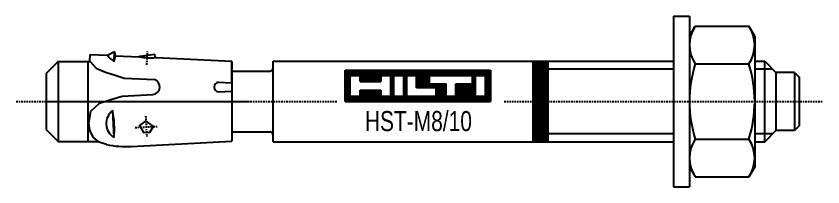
# Model space of a CAD drawing. Header units: millimetres. Extents: x 296 to 4896, y 152 to 3333.
# Drawn here: x 3667.3 to 3747.6, y 1894.1 to 1911.1 of the extents above; entities that cross this region are included whole.
import ezdxf
from ezdxf.enums import TextEntityAlignment as Align

# ---------------------------------------------------------------- set-up
doc = ezdxf.new("R2010")
doc.units = ezdxf.units.MM
doc.linetypes.add('DASHED', pattern=[0.25, 0.15625, -0.09375])
for name, color, linetype in [('1', 1, 'DASHED'), ('10', 1, 'Continuous'), ('2', 3, 'Continuous'), ('3', 4, 'Continuous'), ('4', 2, 'Continuous'), ('951', 1, 'Continuous')]:
    doc.layers.add(name, color=color, linetype=linetype)
doc.styles.get("Standard").update_dxf_attribs({"font": 'arial.ttf'})

# ---------------------------------------------------------------- blocks, each defined once
blk = doc.blocks.new('HST-M8-10')
at = {"layer": '1'}
for p, q in [((-64.979, 3.656), (-64.918, 4.984)), ((-78, 0), (-45.994, 0)), ((-74.765, 0), (-54.765, 0)), ((-29.394, 0), (2.339, 0)), ((-65.101, -1.427), (-64.991, -3.526)), ((-66.15, -2.592), (-63.965, -2.477))]:
    blk.add_line(p, q, dxfattribs=at)
at = {"layer": '1', "linetype": 'Continuous'}
blk.add_arc((-64.683, 9.435), 5.088, 258.4927, 276.20763, dxfattribs=at)
at = {"layer": '10'}
for p, q in [((-45.248, 0), (-45.248, 3.12)), ((-45.248, 3.12), (-30.749, 3.12)), ((-45.219, 3.12), (-45.219, 0)), ((-45.167, 0), (-45.167, 3.12)), ((-45.115, 3.12), (-45.115, 0)), ((-45.063, 0), (-45.063, 3.12)), ((-45.011, 3.12), (-45.011, 0)), ((-44.959, 0), (-44.959, 3.12)), ((-44.907, 3.12), (-44.907, 0)), ((-44.855, 0), (-44.855, 3.12)), ((-44.803, 3.12), (-44.803, 0)), ((-44.751, 0), (-44.751, 3.12)), ((-44.728, 0.52), (-44.728, 2.6)), ((-44.728, 2.6), (-43.749, 2.6)), ((-44.699, 3.12), (-44.699, 2.6)), ((-44.647, 2.6), (-44.647, 3.12)), ((-44.595, 3.12), (-44.595, 2.6)), ((-44.543, 2.6), (-44.543, 3.12)), ((-44.491, 3.12), (-44.491, 2.6)), ((-44.439, 2.6), (-44.439, 3.12)), ((-44.387, 3.12), (-44.387, 2.6)), ((-44.335, 2.6), (-44.335, 3.12)), ((-44.283, 3.12), (-44.283, 2.6)), ((-44.231, 2.6), (-44.231, 3.12)), ((-44.179, 3.12), (-44.179, 2.6)), ((-44.127, 2.6), (-44.127, 3.12)), ((-44.075, 3.12), (-44.075, 2.6)), ((-44.023, 2.6), (-44.023, 3.12)), ((-43.971, 3.12), (-43.971, 2.6)), ((-43.919, 2.6), (-43.919, 3.12)), ((-43.867, 3.12), (-43.867, 2.6)), ((-43.815, 2.6), (-43.815, 3.12)), ((-43.763, 3.12), (-43.763, 2.6)), ((-43.749, 1.988), (-43.749, 2.6)), ((-43.711, 1.988), (-43.711, 3.12)), ((-43.659, 3.12), (-43.659, 1.988)), ((-43.607, 1.988), (-43.607, 3.12)), ((-43.555, 3.12), (-43.555, 1.988)), ((-43.503, 1.988), (-43.503, 3.12)), ((-43.451, 3.12), (-43.451, 1.988)), ((-43.399, 1.988), (-43.399, 3.12)), ((-43.347, 3.12), (-43.347, 1.988)), ((-43.295, 1.988), (-43.295, 3.12)), ((-43.243, 3.12), (-43.243, 1.988)), ((-43.191, 1.988), (-43.191, 3.12)), ((-43.139, 3.12), (-43.139, 1.988)), ((-43.087, 1.988), (-43.087, 3.12)), ((-43.035, 3.12), (-43.035, 1.988)), ((-42.983, 1.988), (-42.983, 3.12)), ((-42.931, 3.12), (-42.931, 1.988)), ((-42.879, 1.988), (-42.879, 3.12)), ((-42.827, 3.12), (-42.827, 1.988)), ((-42.775, 1.988), (-42.775, 3.12)), ((-42.723, 3.12), (-42.723, 1.988)), ((-42.671, 1.988), (-42.671, 3.12)), ((-42.619, 3.12), (-42.619, 1.988)), ((-42.567, 1.988), (-42.567, 3.12)), ((-42.515, 3.12), (-42.515, 1.988)), ((-42.463, 1.988), (-42.463, 3.12)), ((-42.411, 3.12), (-42.411, 1.988)), ((-42.359, 1.988), (-42.359, 3.12)), ((-42.307, 3.12), (-42.307, 1.988)), ((-42.255, 1.988), (-42.255, 3.12)), ((-42.203, 3.12), (-42.203, 1.988)), ((-42.151, 1.988), (-42.151, 3.12)), ((-42.099, 3.12), (-42.099, 1.988)), ((-42.047, 1.988), (-42.047, 3.12)), ((-41.995, 3.12), (-41.995, 1.988)), ((-41.943, 1.988), (-41.943, 3.12)), ((-41.891, 3.12), (-41.891, 1.988)), ((-41.839, 1.988), (-41.839, 3.12)), ((-41.787, 3.12), (-41.787, 1.988)), ((-41.735, 1.988), (-41.735, 3.12)), ((-41.683, 3.12), (-41.683, 1.988)), ((-41.669, 2.6), (-40.69, 2.6)), ((-41.669, 1.988), (-41.669, 2.6)), ((-41.631, 2.6), (-41.631, 3.12)), ((-41.579, 3.12), (-41.579, 2.6)), ((-41.527, 2.6), (-41.527, 3.12)), ((-41.475, 3.12), (-41.475, 2.6)), ((-41.423, 2.6), (-41.423, 3.12)), ((-41.371, 3.12), (-41.371, 2.6)), ((-41.319, 2.6), (-41.319, 3.12)), ((-41.267, 3.12), (-41.267, 2.6)), ((-41.215, 2.6), (-41.215, 3.12)), ((-41.163, 3.12), (-41.163, 2.6)), ((-41.111, 2.6), (-41.111, 3.12)), ((-41.059, 3.12), (-41.059, 2.6)), ((-41.007, 2.6), (-41.007, 3.12)), ((-40.955, 3.12), (-40.955, 2.6)), ((-40.903, 2.6), (-40.903, 3.12)), ((-40.851, 3.12), (-40.851, 2.6)), ((-40.799, 2.6), (-40.799, 3.12)), ((-40.747, 3.12), (-40.747, 2.6)), ((-40.695, 2.6), (-40.695, 3.12)), ((-40.69, 0.52), (-40.69, 2.6)), ((-40.643, 3.12), (-40.643, 0)), ((-40.591, 0), (-40.591, 3.12)), ((-40.539, 3.12), (-40.539, 0)), ((-40.487, 0), (-40.487, 3.12)), ((-40.435, 3.12), (-40.435, 0)), ((-40.384, 2.6), (-39.405, 2.6)), ((-40.384, 0.52), (-40.384, 2.6)), ((-40.383, 2.6), (-40.383, 3.12)), ((-40.331, 3.12), (-40.331, 2.6)), ((-40.279, 2.6), (-40.279, 3.12)), ((-40.227, 3.12), (-40.227, 2.6)), ((-40.175, 2.6), (-40.175, 3.12)), ((-40.123, 3.12), (-40.123, 2.6)), ((-40.071, 2.6), (-40.071, 3.12)), ((-40.019, 3.12), (-40.019, 2.6)), ((-39.967, 2.6), (-39.967, 3.12)), ((-39.915, 3.12), (-39.915, 2.6)), ((-39.863, 2.6), (-39.863, 3.12)), ((-39.811, 3.12), (-39.811, 2.6)), ((-39.759, 2.6), (-39.759, 3.12)), ((-39.707, 3.12), (-39.707, 2.6)), ((-39.655, 2.6), (-39.655, 3.12)), ((-39.603, 3.12), (-39.603, 2.6)), ((-39.551, 2.6), (-39.551, 3.12)), ((-39.499, 3.12), (-39.499, 2.6)), ((-39.447, 2.6), (-39.447, 3.12)), ((-39.405, 0.52), (-39.405, 2.6)), ((-39.395, 3.12), (-39.395, 0)), ((-39.343, 0), (-39.343, 3.12)), ((-39.291, 3.12), (-39.291, 0)), ((-39.239, 0), (-39.239, 3.12)), ((-39.187, 3.12), (-39.187, 0)), ((-39.135, 0), (-39.135, 3.12)), ((-39.099, 2.6), (-38.12, 2.6)), ((-39.099, 0.52), (-39.099, 2.6)), ((-39.083, 3.12), (-39.083, 2.6)), ((-39.031, 2.6), (-39.031, 3.12)), ((-38.979, 3.12), (-38.979, 2.6)), ((-38.927, 2.6), (-38.927, 3.12)), ((-38.875, 3.12), (-38.875, 2.6)), ((-38.823, 2.6), (-38.823, 3.12)), ((-38.771, 3.12), (-38.771, 2.6)), ((-38.719, 2.6), (-38.719, 3.12)), ((-38.667, 3.12), (-38.667, 2.6)), ((-38.615, 2.6), (-38.615, 3.12)), ((-38.563, 3.12), (-38.563, 2.6)), ((-38.511, 2.6), (-38.511, 3.12)), ((-38.459, 3.12), (-38.459, 2.6)), ((-38.407, 2.6), (-38.407, 3.12)), ((-38.355, 3.12), (-38.355, 2.6)), ((-38.303, 2.6), (-38.303, 3.12)), ((-38.251, 3.12), (-38.251, 2.6)), ((-38.199, 2.6), (-38.199, 3.12)), ((-38.147, 3.12), (-38.147, 2.6)), ((-38.12, 1.376), (-38.12, 2.6)), ((-38.095, 1.376), (-38.095, 3.12)), ((-38.043, 3.12), (-38.043, 1.376)), ((-37.991, 1.376), (-37.991, 3.12)), ((-37.939, 3.12), (-37.939, 1.376)), ((-37.887, 1.376), (-37.887, 3.12)), ((-37.835, 3.12), (-37.835, 1.376)), ((-37.783, 1.376), (-37.783, 3.12)), ((-37.731, 3.12), (-37.731, 1.376)), ((-37.679, 1.376), (-37.679, 3.12)), ((-37.627, 3.12), (-37.627, 1.376)), ((-37.575, 1.376), (-37.575, 3.12)), ((-37.523, 3.12), (-37.523, 1.376)), ((-37.471, 1.376), (-37.471, 3.12)), ((-37.419, 3.12), (-37.419, 1.376)), ((-37.367, 1.376), (-37.367, 3.12)), ((-37.315, 3.12), (-37.315, 1.376)), ((-37.263, 1.376), (-37.263, 3.12)), ((-37.211, 3.12), (-37.211, 1.376)), ((-37.159, 1.376), (-37.159, 3.12)), ((-37.107, 3.12), (-37.107, 1.376)), ((-37.055, 1.376), (-37.055, 3.12)), ((-37.003, 3.12), (-37.003, 1.376)), ((-36.951, 1.376), (-36.951, 3.12)), ((-36.899, 3.12), (-36.899, 1.376)), ((-36.847, 1.376), (-36.847, 3.12)), ((-36.836, 2.6), (-32.553, 2.6)), ((-36.836, 1.744), (-36.836, 2.6)), ((-36.795, 3.12), (-36.795, 2.6)), ((-36.743, 2.6), (-36.743, 3.12)), ((-36.691, 3.12), (-36.691, 2.6)), ((-36.639, 2.6), (-36.639, 3.12)), ((-36.587, 3.12), (-36.587, 2.6)), ((-36.535, 2.6), (-36.535, 3.12)), ((-36.483, 3.12), (-36.483, 2.6)), ((-36.431, 2.6), (-36.431, 3.12)), ((-36.379, 3.12), (-36.379, 2.6)), ((-36.327, 2.6), (-36.327, 3.12)), ((-36.275, 3.12), (-36.275, 2.6)), ((-36.223, 2.6), (-36.223, 3.12)), ((-36.171, 3.12), (-36.171, 2.6)), ((-36.119, 2.6), (-36.119, 3.12)), ((-36.067, 3.12), (-36.067, 2.6)), ((-36.015, 2.6), (-36.015, 3.12)), ((-35.963, 3.12), (-35.963, 2.6)), ((-35.911, 2.6), (-35.911, 3.12)), ((-35.859, 3.12), (-35.859, 2.6)), ((-35.807, 2.6), (-35.807, 3.12)), ((-35.755, 3.12), (-35.755, 2.6)), ((-35.703, 2.6), (-35.703, 3.12)), ((-35.651, 3.12), (-35.651, 2.6)), ((-35.599, 2.6), (-35.599, 3.12)), ((-35.547, 3.12), (-35.547, 2.6)), ((-35.495, 2.6), (-35.495, 3.12)), ((-35.443, 3.12), (-35.443, 2.6)), ((-35.391, 2.6), (-35.391, 3.12)), ((-35.339, 3.12), (-35.339, 2.6)), ((-35.287, 2.6), (-35.287, 3.12)), ((-35.235, 3.12), (-35.235, 2.6)), ((-35.183, 2.6), (-35.183, 3.12)), ((-35.131, 3.12), (-35.131, 2.6)), ((-35.079, 2.6), (-35.079, 3.12)), ((-35.027, 3.12), (-35.027, 2.6)), ((-34.975, 2.6), (-34.975, 3.12)), ((-34.923, 3.12), (-34.923, 2.6)), ((-34.871, 2.6), (-34.871, 3.12)), ((-34.819, 3.12), (-34.819, 2.6)), ((-34.767, 2.6), (-34.767, 3.12)), ((-34.715, 3.12), (-34.715, 2.6)), ((-34.663, 2.6), (-34.663, 3.12)), ((-34.611, 3.12), (-34.611, 2.6)), ((-34.559, 2.6), (-34.559, 3.12)), ((-34.507, 3.12), (-34.507, 2.6)), ((-34.455, 2.6), (-34.455, 3.12)), ((-34.403, 3.12), (-34.403, 2.6)), ((-34.351, 2.6), (-34.351, 3.12)), ((-34.299, 3.12), (-34.299, 2.6)), ((-34.247, 2.6), (-34.247, 3.12)), ((-34.195, 3.12), (-34.195, 2.6)), ((-34.143, 2.6), (-34.143, 3.12)), ((-34.091, 3.12), (-34.091, 2.6)), ((-34.039, 2.6), (-34.039, 3.12)), ((-33.987, 3.12), (-33.987, 2.6)), ((-33.935, 2.6), (-33.935, 3.12)), ((-33.883, 3.12), (-33.883, 2.6)), ((-33.831, 2.6), (-33.831, 3.12)), ((-33.779, 3.12), (-33.779, 2.6)), ((-33.727, 2.6), (-33.727, 3.12)), ((-33.675, 3.12), (-33.675, 2.6)), ((-33.623, 2.6), (-33.623, 3.12)), ((-33.571, 3.12), (-33.571, 2.6)), ((-33.519, 2.6), (-33.519, 3.12)), ((-33.467, 3.12), (-33.467, 2.6)), ((-33.415, 2.6), (-33.415, 3.12)), ((-33.363, 3.12), (-33.363, 2.6)), ((-33.311, 2.6), (-33.311, 3.12)), ((-33.259, 3.12), (-33.259, 2.6)), ((-33.207, 2.6), (-33.207, 3.12)), ((-33.155, 3.12), (-33.155, 2.6)), ((-33.103, 2.6), (-33.103, 3.12)), ((-33.051, 3.12), (-33.051, 2.6)), ((-32.999, 2.6), (-32.999, 3.12)), ((-32.947, 3.12), (-32.947, 2.6)), ((-32.895, 2.6), (-32.895, 3.12)), ((-32.843, 3.12), (-32.843, 2.6)), ((-32.791, 2.6), (-32.791, 3.12)), ((-32.739, 3.12), (-32.739, 2.6)), ((-32.687, 2.6), (-32.687, 3.12)), ((-32.635, 3.12), (-32.635, 2.6)), ((-32.583, 2.6), (-32.583, 3.12)), ((-32.553, 1.744), (-32.553, 2.6)), ((-32.531, 3.12), (-32.531, 0)), ((-32.479, 0), (-32.479, 3.12)), ((-32.427, 3.12), (-32.427, 0)), ((-32.375, 0), (-32.375, 3.12)), ((-32.323, 3.12), (-32.323, 0)), ((-32.271, 0), (-32.271, 3.12)), ((-32.247, 2.6), (-31.269, 2.6)), ((-32.247, 0.52), (-32.247, 2.6)), ((-32.219, 3.12), (-32.219, 2.6)), ((-32.167, 2.6), (-32.167, 3.12)), ((-32.115, 3.12), (-32.115, 2.6)), ((-32.063, 2.6), (-32.063, 3.12)), ((-32.011, 3.12), (-32.011, 2.6)), ((-31.959, 2.6), (-31.959, 3.12)), ((-31.907, 3.12), (-31.907, 2.6)), ((-31.855, 2.6), (-31.855, 3.12)), ((-31.803, 3.12), (-31.803, 2.6)), ((-31.751, 2.6), (-31.751, 3.12)), ((-31.699, 3.12), (-31.699, 2.6)), ((-31.647, 2.6), (-31.647, 3.12)), ((-31.595, 3.12), (-31.595, 2.6)), ((-31.543, 2.6), (-31.543, 3.12)), ((-31.491, 3.12), (-31.491, 2.6)), ((-31.439, 2.6), (-31.439, 3.12)), ((-31.387, 3.12), (-31.387, 2.6)), ((-31.335, 2.6), (-31.335, 3.12)), ((-31.283, 3.12), (-31.283, 2.6)), ((-31.269, 0.52), (-31.269, 2.6)), ((-31.231, 0), (-31.231, 3.12)), ((-31.179, 3.12), (-31.179, 0)), ((-31.127, 0), (-31.127, 3.12)), ((-31.075, 3.12), (-31.075, 0)), ((-31.023, 0), (-31.023, 3.12)), ((-30.971, 3.12), (-30.971, 0)), ((-30.919, 0), (-30.919, 3.12)), ((-30.867, 3.12), (-30.867, 0)), ((-30.815, 0), (-30.815, 3.12)), ((-30.763, 3.12), (-30.763, 0)), ((-30.749, 0), (-30.749, 3.12)), ((-43.749, 1.988), (-41.669, 1.988)), ((-36.836, 1.744), (-35.184, 1.744)), ((-36.795, 1.744), (-36.795, 1.376)), ((-36.743, 1.376), (-36.743, 1.744)), ((-36.691, 1.744), (-36.691, 1.376)), ((-36.639, 1.376), (-36.639, 1.744)), ((-36.587, 1.744), (-36.587, 1.376)), ((-36.535, 1.376), (-36.535, 1.744)), ((-36.483, 1.744), (-36.483, 1.376)), ((-36.431, 1.376), (-36.431, 1.744)), ((-36.379, 1.744), (-36.379, 1.376)), ((-36.327, 1.376), (-36.327, 1.744)), ((-36.275, 1.744), (-36.275, 1.376)), ((-36.223, 1.376), (-36.223, 1.744)), ((-36.171, 1.744), (-36.171, 1.376)), ((-36.119, 0), (-36.119, 1.744)), ((-36.067, 1.744), (-36.067, 0)), ((-36.015, 0), (-36.015, 1.744)), ((-35.963, 1.744), (-35.963, 0)), ((-35.911, 0), (-35.911, 1.744)), ((-35.859, 1.744), (-35.859, 0)), ((-35.807, 0), (-35.807, 1.744)), ((-35.755, 1.744), (-35.755, 0)), ((-35.703, 0), (-35.703, 1.744)), ((-35.651, 1.744), (-35.651, 0)), ((-35.599, 0), (-35.599, 1.744)), ((-35.547, 1.744), (-35.547, 0)), ((-35.495, 0), (-35.495, 1.744)), ((-35.443, 1.744), (-35.443, 0)), ((-35.391, 0), (-35.391, 1.744)), ((-35.339, 1.744), (-35.339, 0)), ((-35.287, 0), (-35.287, 1.744)), ((-35.235, 1.744), (-35.235, 0)), ((-35.184, 0.52), (-35.184, 1.744)), ((-34.205, 0.52), (-34.205, 1.744)), ((-34.205, 1.744), (-32.553, 1.744)), ((-34.195, 1.744), (-34.195, 0)), ((-34.143, 0), (-34.143, 1.744)), ((-34.091, 1.744), (-34.091, 0)), ((-34.039, 0), (-34.039, 1.744)), ((-33.987, 1.744), (-33.987, 0)), ((-33.935, 0), (-33.935, 1.744)), ((-33.883, 1.744), (-33.883, 0)), ((-33.831, 0), (-33.831, 1.744)), ((-33.779, 1.744), (-33.779, 0)), ((-33.727, 0), (-33.727, 1.744)), ((-33.675, 1.744), (-33.675, 0)), ((-33.623, 0), (-33.623, 1.744)), ((-33.571, 1.744), (-33.571, 0)), ((-33.519, 0), (-33.519, 1.744)), ((-33.467, 1.744), (-33.467, 0)), ((-33.415, 0), (-33.415, 1.744)), ((-33.363, 1.744), (-33.363, 0)), ((-33.311, 0), (-33.311, 1.744)), ((-33.259, 1.744), (-33.259, 0)), ((-33.207, 0), (-33.207, 1.744)), ((-33.155, 1.744), (-33.155, 0)), ((-33.103, 0), (-33.103, 1.744)), ((-33.051, 1.744), (-33.051, 0)), ((-32.999, 0), (-32.999, 1.744)), ((-32.947, 1.744), (-32.947, 0)), ((-32.895, 0), (-32.895, 1.744)), ((-32.843, 1.744), (-32.843, 0)), ((-32.791, 0), (-32.791, 1.744)), ((-32.739, 1.744), (-32.739, 0)), ((-32.687, 0), (-32.687, 1.744)), ((-32.635, 1.744), (-32.635, 0)), ((-32.583, 0), (-32.583, 1.744)), ((-43.749, 0.52), (-43.749, 1.132)), ((-43.749, 1.132), (-41.669, 1.132)), ((-43.711, 0), (-43.711, 1.132)), ((-43.659, 1.132), (-43.659, 0)), ((-43.607, 0), (-43.607, 1.132)), ((-43.555, 1.132), (-43.555, 0)), ((-43.503, 0), (-43.503, 1.132)), ((-43.451, 1.132), (-43.451, 0)), ((-43.399, 0), (-43.399, 1.132)), ((-43.347, 1.132), (-43.347, 0)), ((-43.295, 0), (-43.295, 1.132)), ((-43.243, 1.132), (-43.243, 0)), ((-43.191, 0), (-43.191, 1.132)), ((-43.139, 1.132), (-43.139, 0)), ((-43.087, 0), (-43.087, 1.132)), ((-43.035, 1.132), (-43.035, 0)), ((-42.983, 0), (-42.983, 1.132)), ((-42.931, 1.132), (-42.931, 0)), ((-42.879, 0), (-42.879, 1.132)), ((-42.827, 1.132), (-42.827, 0)), ((-42.775, 0), (-42.775, 1.132)), ((-42.723, 1.132), (-42.723, 0)), ((-42.671, 0), (-42.671, 1.132)), ((-42.619, 1.132), (-42.619, 0)), ((-42.567, 0), (-42.567, 1.132)), ((-42.515, 1.132), (-42.515, 0)), ((-42.463, 0), (-42.463, 1.132)), ((-42.411, 1.132), (-42.411, 0)), ((-42.359, 0), (-42.359, 1.132)), ((-42.307, 1.132), (-42.307, 0)), ((-42.255, 0), (-42.255, 1.132)), ((-42.203, 1.132), (-42.203, 0)), ((-42.151, 0), (-42.151, 1.132)), ((-42.099, 1.132), (-42.099, 0)), ((-42.047, 0), (-42.047, 1.132)), ((-41.995, 1.132), (-41.995, 0)), ((-41.943, 0), (-41.943, 1.132)), ((-41.891, 1.132), (-41.891, 0)), ((-41.839, 0), (-41.839, 1.132)), ((-41.787, 1.132), (-41.787, 0)), ((-41.735, 0), (-41.735, 1.132)), ((-41.683, 1.132), (-41.683, 0)), ((-41.669, 1.132), (-41.669, 0.52)), ((-36.163, 1.376), (-38.12, 1.376)), ((-36.163, 0.52), (-36.163, 1.376)), ((-45.248, 0), (-30.749, 0)), ((-44.728, 0.52), (-43.749, 0.52)), ((-44.699, 0.52), (-44.699, 0)), ((-44.647, 0), (-44.647, 0.52)), ((-44.595, 0.52), (-44.595, 0)), ((-44.543, 0), (-44.543, 0.52)), ((-44.491, 0.52), (-44.491, 0)), ((-44.439, 0), (-44.439, 0.52)), ((-44.387, 0.52), (-44.387, 0)), ((-44.335, 0), (-44.335, 0.52)), ((-44.283, 0.52), (-44.283, 0)), ((-44.231, 0), (-44.231, 0.52)), ((-44.179, 0.52), (-44.179, 0)), ((-44.127, 0), (-44.127, 0.52)), ((-44.075, 0.52), (-44.075, 0)), ((-44.023, 0), (-44.023, 0.52)), ((-43.971, 0.52), (-43.971, 0)), ((-43.919, 0), (-43.919, 0.52)), ((-43.867, 0.52), (-43.867, 0)), ((-43.815, 0), (-43.815, 0.52)), ((-43.763, 0.52), (-43.763, 0)), ((-41.669, 0.52), (-40.69, 0.52)), ((-41.631, 0), (-41.631, 0.52)), ((-41.579, 0.52), (-41.579, 0)), ((-41.527, 0), (-41.527, 0.52)), ((-41.475, 0.52), (-41.475, 0)), ((-41.423, 0), (-41.423, 0.52)), ((-41.371, 0.52), (-41.371, 0)), ((-41.319, 0), (-41.319, 0.52)), ((-41.267, 0.52), (-41.267, 0)), ((-41.215, 0), (-41.215, 0.52)), ((-41.163, 0.52), (-41.163, 0)), ((-41.111, 0), (-41.111, 0.52)), ((-41.059, 0.52), (-41.059, 0)), ((-41.007, 0), (-41.007, 0.52)), ((-40.955, 0.52), (-40.955, 0)), ((-40.903, 0), (-40.903, 0.52)), ((-40.851, 0.52), (-40.851, 0)), ((-40.799, 0), (-40.799, 0.52)), ((-40.747, 0.52), (-40.747, 0)), ((-40.695, 0), (-40.695, 0.52)), ((-40.384, 0.52), (-39.405, 0.52)), ((-40.383, 0), (-40.383, 0.52)), ((-40.331, 0.52), (-40.331, 0)), ((-40.279, 0), (-40.279, 0.52)), ((-40.227, 0.52), (-40.227, 0)), ((-40.175, 0), (-40.175, 0.52)), ((-40.123, 0.52), (-40.123, 0)), ((-40.071, 0), (-40.071, 0.52)), ((-40.019, 0.52), (-40.019, 0)), ((-39.967, 0), (-39.967, 0.52)), ((-39.915, 0.52), (-39.915, 0)), ((-39.863, 0), (-39.863, 0.52)), ((-39.811, 0.52), (-39.811, 0)), ((-39.759, 0), (-39.759, 0.52)), ((-39.707, 0.52), (-39.707, 0)), ((-39.655, 0), (-39.655, 0.52)), ((-39.603, 0.52), (-39.603, 0)), ((-39.551, 0), (-39.551, 0.52)), ((-39.499, 0.52), (-39.499, 0)), ((-39.447, 0), (-39.447, 0.52)), ((-39.099, 0.52), (-36.163, 0.52)), ((-39.083, 0.52), (-39.083, 0)), ((-39.031, 0), (-39.031, 0.52)), ((-38.979, 0.52), (-38.979, 0)), ((-38.927, 0), (-38.927, 0.52)), ((-38.875, 0.52), (-38.875, 0)), ((-38.823, 0), (-38.823, 0.52)), ((-38.771, 0.52), (-38.771, 0)), ((-38.719, 0), (-38.719, 0.52)), ((-38.667, 0.52), (-38.667, 0)), ((-38.615, 0), (-38.615, 0.52)), ((-38.563, 0.52), (-38.563, 0)), ((-38.511, 0), (-38.511, 0.52)), ((-38.459, 0.52), (-38.459, 0)), ((-38.407, 0), (-38.407, 0.52)), ((-38.355, 0.52), (-38.355, 0)), ((-38.303, 0), (-38.303, 0.52)), ((-38.251, 0.52), (-38.251, 0)), ((-38.199, 0), (-38.199, 0.52)), ((-38.147, 0.52), (-38.147, 0)), ((-38.095, 0), (-38.095, 0.52)), ((-38.043, 0.52), (-38.043, 0)), ((-37.991, 0), (-37.991, 0.52)), ((-37.939, 0.52), (-37.939, 0)), ((-37.887, 0), (-37.887, 0.52)), ((-37.835, 0.52), (-37.835, 0)), ((-37.783, 0), (-37.783, 0.52)), ((-37.731, 0.52), (-37.731, 0)), ((-37.679, 0), (-37.679, 0.52)), ((-37.627, 0.52), (-37.627, 0)), ((-37.575, 0), (-37.575, 0.52)), ((-37.523, 0.52), (-37.523, 0)), ((-37.471, 0), (-37.471, 0.52)), ((-37.419, 0.52), (-37.419, 0)), ((-37.367, 0), (-37.367, 0.52)), ((-37.315, 0.52), (-37.315, 0)), ((-37.263, 0), (-37.263, 0.52)), ((-37.211, 0.52), (-37.211, 0)), ((-37.159, 0), (-37.159, 0.52)), ((-37.107, 0.52), (-37.107, 0)), ((-37.055, 0), (-37.055, 0.52)), ((-37.003, 0.52), (-37.003, 0)), ((-36.951, 0), (-36.951, 0.52)), ((-36.899, 0.52), (-36.899, 0)), ((-36.847, 0), (-36.847, 0.52)), ((-36.795, 0.52), (-36.795, 0)), ((-36.743, 0), (-36.743, 0.52)), ((-36.691, 0.52), (-36.691, 0)), ((-36.639, 0), (-36.639, 0.52)), ((-36.587, 0.52), (-36.587, 0)), ((-36.535, 0), (-36.535, 0.52)), ((-36.483, 0.52), (-36.483, 0)), ((-36.431, 0), (-36.431, 0.52)), ((-36.379, 0.52), (-36.379, 0)), ((-36.327, 0), (-36.327, 0.52)), ((-36.275, 0.52), (-36.275, 0)), ((-36.223, 0), (-36.223, 0.52)), ((-36.171, 0.52), (-36.171, 0)), ((-35.184, 0.52), (-34.205, 0.52)), ((-35.183, 0), (-35.183, 0.52)), ((-35.131, 0.52), (-35.131, 0)), ((-35.079, 0), (-35.079, 0.52)), ((-35.027, 0.52), (-35.027, 0)), ((-34.975, 0), (-34.975, 0.52)), ((-34.923, 0.52), (-34.923, 0)), ((-34.871, 0), (-34.871, 0.52)), ((-34.819, 0.52), (-34.819, 0)), ((-34.767, 0), (-34.767, 0.52)), ((-34.715, 0.52), (-34.715, 0)), ((-34.663, 0), (-34.663, 0.52)), ((-34.611, 0.52), (-34.611, 0)), ((-34.559, 0), (-34.559, 0.52)), ((-34.507, 0.52), (-34.507, 0)), ((-34.455, 0), (-34.455, 0.52)), ((-34.403, 0.52), (-34.403, 0)), ((-34.351, 0), (-34.351, 0.52)), ((-34.299, 0.52), (-34.299, 0)), ((-34.247, 0), (-34.247, 0.52)), ((-32.247, 0.52), (-31.269, 0.52)), ((-32.219, 0.52), (-32.219, 0)), ((-32.167, 0), (-32.167, 0.52)), ((-32.115, 0.52), (-32.115, 0)), ((-32.063, 0), (-32.063, 0.52)), ((-32.011, 0.52), (-32.011, 0)), ((-31.959, 0), (-31.959, 0.52)), ((-31.907, 0.52), (-31.907, 0)), ((-31.855, 0), (-31.855, 0.52)), ((-31.803, 0.52), (-31.803, 0)), ((-31.751, 0), (-31.751, 0.52)), ((-31.699, 0.52), (-31.699, 0)), ((-31.647, 0), (-31.647, 0.52)), ((-31.595, 0.52), (-31.595, 0)), ((-31.543, 0), (-31.543, 0.52)), ((-31.491, 0.52), (-31.491, 0)), ((-31.439, 0), (-31.439, 0.52)), ((-31.387, 0.52), (-31.387, 0)), ((-31.335, 0), (-31.335, 0.52)), ((-31.283, 0.52), (-31.283, 0))]:
    blk.add_line(p, q, dxfattribs=at)
at = {"layer": '2'}
for p, q in [((-12.55, 8.5), (-12.55, -8.5)), ((-12.55, 8.5), (-10.951, 8.5)), ((-10.951, 8.5), (-10.951, -8.5)), ((-10.951, 6.5), (-10.369, 7.507)), ((-10.369, 7.507), (-5.032, 7.507)), ((-4.451, 6.5), (-5.032, 7.507)), ((-4.451, 6.5), (-4.451, -6.5)), ((-68.907, 4.598), (-68.192, 4.968)), ((-68.238, 3.97), (-68.192, 4.968)), ((-68.103, 4.561), (-68.192, 4.968)), ((-70.657, 4.027), (-70.623, 4.677)), ((-70.623, 4.677), (-68.907, 4.598)), ((-68.238, 3.97), (-68.103, 4.561)), ((-68.103, 4.561), (-65.791, 4.454)), ((-65.695, 4.51), (-64.175, 4.706)), ((-64.144, 4.461), (-64.175, 4.706)), ((-64.049, 4.373), (-56.514, 4.025)), ((-56.514, 1.862), (-56.514, 4.025)), ((-73.8, 3.999), (-75, 2.799)), ((-73.8, 3.999), (-73.8, -3.999)), ((-73.8, 3.999), (-70.639, 3.999)), ((-70.818, -3.999), (-70.818, 3.999)), ((-56.514, 3.949), (-56.514, -3.949)), ((-52.4, 4), (-12.55, 4)), ((-52.4, -4), (-52.4, 4)), ((-26.5, -4), (-26.5, 4)), ((-25, -4), (-25, 4)), ((-14.8, 4), (-12.55, 4)), ((-10.369, 3.754), (-5.032, 3.754)), ((-4.451, 4), (-3.451, 4)), ((-3.451, 4), (-2.3, 2.849)), ((-3.451, -4), (-3.451, 4)), ((-75, 2.799), (-75, -2.799)), ((-56.514, 3.018), (-52.707, 3.018)), ((-0.5, 2.9), (-2.3, 2.9)), ((-2.3, -2.849), (-2.3, 2.849)), ((-0.5, 2.9), (-0.5, -2.9)), ((-0.5, 2.9), (0, 2.4)), ((-67.23, 2.334), (-64.222, 2.176)), ((-57.854, 1.932), (-56.514, 1.862)), ((0, -2.4), (0, 2.4)), ((-57.854, 0.954), (-56.514, 1.024)), ((-67.43, 0.545), (-64.373, 0.706)), ((-68.403, -0.906), (-68.262, -3.582)), ((0, -2.4), (-0.5, -2.9)), ((-75, -2.799), (-73.8, -3.999)), ((-56.514, -3.018), (-52.707, -3.018)), ((-3.451, -4), (-2.3, -2.849)), ((-0.5, -2.9), (-2.3, -2.9)), ((-73.8, -3.999), (-69.777, -3.999)), ((-66.53, -4.474), (-56.514, -3.949)), ((-52.4, -4), (-12.55, -4)), ((-14.8, -4), (-12.55, -4)), ((-10.369, -3.754), (-5.032, -3.754)), ((-4.451, -4), (-3.451, -4)), ((-10.951, -6.5), (-10.369, -7.507)), ((-4.451, -6.5), (-5.032, -7.507)), ((-10.369, -7.507), (-5.032, -7.507)), ((-12.55, -8.5), (-10.951, -8.5))]:
    blk.add_line(p, q, dxfattribs=at)
for points in [[(-70.657, 4.027), (-70.016, 3.315), (-69.11, 2.918), (-68.151, 2.626), (-67.23, 2.334)], [(-70.757, -2.113), (-70.545, -0.958), (-69.705, -0.156), (-68.563, 0.215), (-67.43, 0.545)], [(-69.012, -4.294), (-69.721, -4.033), (-70.313, -3.536), (-70.665, -2.867), (-70.757, -2.113)]]:
    blk.add_lwpolyline(points, dxfattribs=at)
blk.add_lwpolyline([(-64.334, -2.497), (-65.075, -1.92), (-65.73, -2.388), (-65.331, -3.1), (-64.697, -3.066)], close=True, dxfattribs=at)
for centre, radius, start, end in [((-7.632, 5.631), 3.319, 145.56153, 214.43847), ((-7.769, 5.631), 3.319, 325.56153, 34.43847), ((-65.836, 7.199), 4.025, 220.26306, 233.35074), ((-65.786, 4.554), 0.101, 267.35017, 334.09014), ((-64.044, 4.474), 0.101, 187.35017, 267.35017), ((-52.707, 3.325), 0.307, 270, 0), ((1.452, 0), 12.403, 162.38303, 197.61697), ((-16.853, 0), 12.403, 342.38303, 17.61697), ((-64.453, 1.457), 0.756, 276.12525, 72.14817), ((-57.78, 1.443), 0.495, 98.59794, 261.40206), ((-67.394, -2.195), 1.637, 128.03305, 237.96695), ((-76.593, -2.677), 8.379, 353.79804, 12.20196), ((-52.707, -3.325), 0.307, 0, 90), ((-7.632, -5.631), 3.319, 145.56153, 214.43847), ((-7.769, -5.631), 3.319, 325.56153, 34.43847), ((-67.053, 5.512), 10, 258.70072, 272.99999)]:
    blk.add_arc(centre, radius, start, end, dxfattribs=at)
at = {"layer": '4'}
for p, q in [((-26.5, 2.617), (-25.117, 4)), ((-25.259, 4), (-26.5, 2.759)), ((-26.5, 2.9), (-25.4, 4)), ((-25.542, 4), (-26.5, 3.042)), ((-26.5, 3.183), (-25.683, 4)), ((-25.824, 4), (-26.5, 3.324)), ((-26.5, 3.466), (-25.966, 4)), ((-26.107, 4), (-26.5, 3.607)), ((-26.5, 3.749), (-26.249, 4)), ((-26.39, 4), (-26.5, 3.89)), ((-25, 3.976), (-26.5, 2.476)), ((-26.5, 2.334), (-25, 3.834)), ((-25, 3.693), (-26.5, 2.193)), ((-26.5, 2.052), (-25, 3.552)), ((-25, 3.41), (-26.5, 1.91)), ((-26.5, 1.769), (-25, 3.269)), ((-25, 3.127), (-26.5, 1.627)), ((-26.5, 1.486), (-25, 2.986)), ((-25, 2.844), (-26.5, 1.344)), ((-26.5, 1.203), (-25, 2.703)), ((-25, 2.562), (-26.5, 1.062)), ((-26.5, 0.92), (-25, 2.42)), ((-25, 2.279), (-26.5, 0.779)), ((-26.5, 0.637), (-25, 2.137)), ((-25, 1.996), (-26.5, 0.496)), ((-26.5, 0.355), (-25, 1.855)), ((-25, 1.713), (-26.5, 0.213)), ((-26.5, 0.072), (-25, 1.572)), ((-25, 1.43), (-26.5, -0.07)), ((-26.5, -0.211), (-25, 1.289)), ((-25, 1.147), (-26.5, -0.353)), ((-26.5, -0.494), (-25, 1.006)), ((-25, 0.865), (-26.5, -0.635)), ((-26.5, -0.777), (-25, 0.723)), ((-25, 0.582), (-26.5, -0.918)), ((-26.5, -1.06), (-25, 0.44)), ((-25, 0.299), (-26.5, -1.201)), ((-26.5, -1.343), (-25, 0.157)), ((-25, 0.016), (-26.5, -1.484)), ((-26.5, -1.625), (-25, -0.125)), ((-25, -0.267), (-26.5, -1.767)), ((-26.5, -1.908), (-25, -0.408)), ((-25, -0.55), (-26.5, -2.05)), ((-26.5, -2.191), (-25, -0.691)), ((-25, -0.832), (-26.5, -2.332)), ((-26.5, -2.474), (-25, -0.974)), ((-25, -1.115), (-26.5, -2.615)), ((-26.5, -2.757), (-25, -1.257)), ((-25, -1.398), (-26.5, -2.898)), ((-26.5, -3.04), (-25, -1.54)), ((-25, -1.681), (-26.5, -3.181)), ((-26.5, -3.322), (-25, -1.822)), ((-25, -1.964), (-26.5, -3.464)), ((-26.5, -3.605), (-25, -2.105)), ((-25, -2.247), (-26.5, -3.747)), ((-26.5, -3.888), (-25, -2.388)), ((-25, -2.53), (-26.47, -4)), ((-26.329, -4), (-25, -2.671)), ((-25, -2.812), (-26.188, -4)), ((-26.046, -4), (-25, -2.954)), ((-25, -3.095), (-25.905, -4)), ((-25.763, -4), (-25, -3.237)), ((-25, -3.378), (-25.622, -4)), ((-25.481, -4), (-25, -3.519)), ((-25, -3.661), (-25.339, -4)), ((-25.198, -4), (-25, -3.802)), ((-25, -3.944), (-25.056, -4))]:
    blk.add_line(p, q, dxfattribs=at)
at = {"layer": '951'}
for p, q in [((-12.55, 3.233), (-25, 3.233)), ((-2.684, 3.233), (-4.451, 3.233)), ((-12.55, -3.233), (-25, -3.233)), ((-2.684, -3.233), (-4.451, -3.233))]:
    blk.add_line(p, q, dxfattribs=at)
at = {"layer": '3', "width": 0.746429}
blk.add_text('HST-M8/10', height=2, dxfattribs=at).set_placement((-37.938, -2.95), align=Align.CENTER)

msp = doc.modelspace()

# ---------------------------------------------------------------- block references
at = {"color": 3}
msp.add_blockref('HST-M8-10', (3745.298, 1902.638), dxfattribs=at)

doc.saveas('drawing.dxf')
